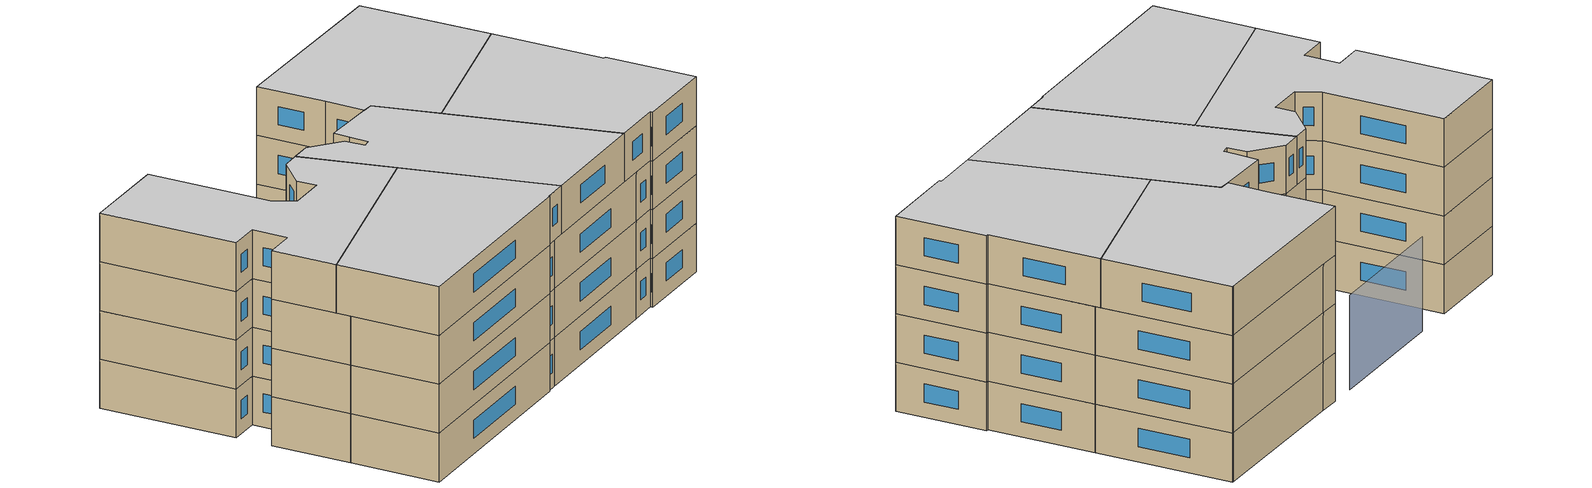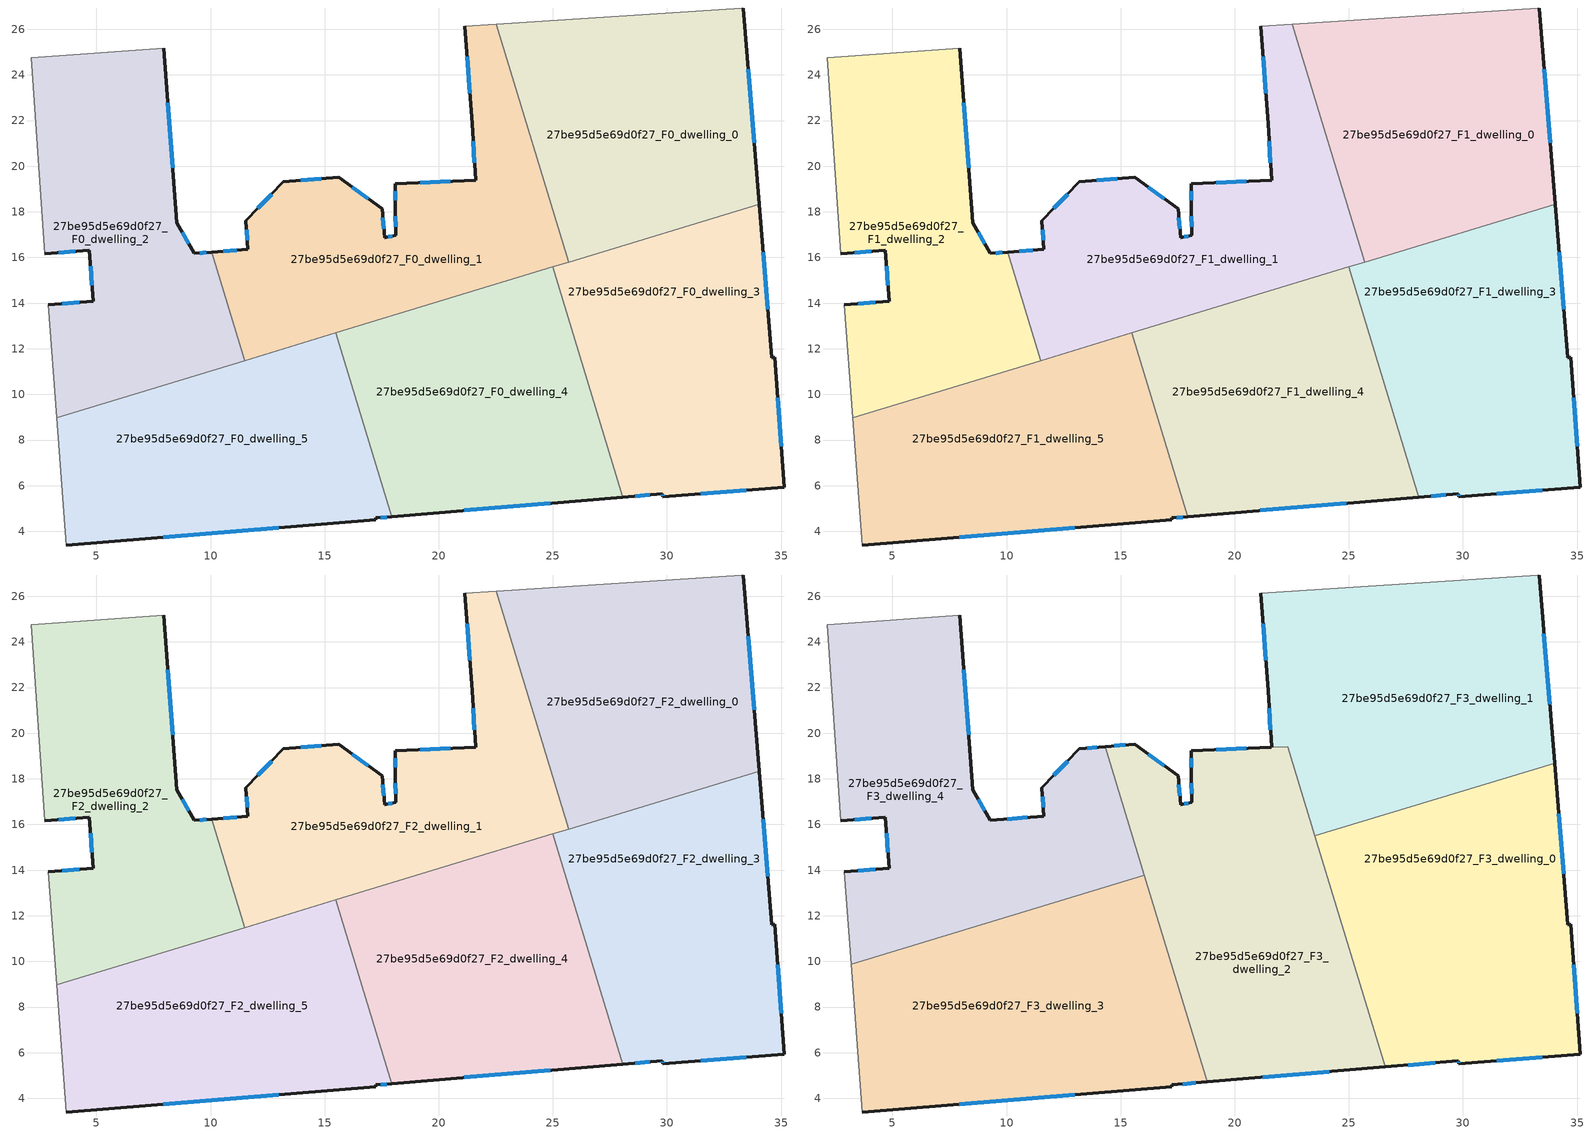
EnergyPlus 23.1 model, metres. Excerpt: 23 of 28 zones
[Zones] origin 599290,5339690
27be95d5e69d0f27_F0_dwelling_0
 floor ground (EU_floor_Construction): 33.34,26.93 34.04,18.34 25.69,15.8 22.52,26.23 33.27,26.92 z0
 wall outside (EU_wall_Construction): 34.04,18.34 33.34,26.93 z0:3
 wall to 27be95d5e69d0f27_F0_dwelling_1 (EU_wall_Construction): 22.52,26.23 25.69,15.8 z0:3
 wall adiabatic (EU_wall_Construction): 33.34,26.93 33.27,26.92 22.52,26.23 z0:3
 wall to 27be95d5e69d0f27_F0_dwelling_3 (EU_wall_Construction): 25.69,15.8 34.04,18.34 z0:3
 window (EU_Window_Construction): 33.82,21.03 33.56,24.24 z0.94:2.06
27be95d5e69d0f27_F0_dwelling_1
 floor ground (EU_floor_Construction): 22.52,26.23 25.69,15.8 11.51,11.48 10.06,16.24 11.64,16.37 11.55,17.62 13.19,19.31 15.61,19.53 17.52,18.13 17.63,16.87 18.11,16.97 18.09,18.18 18.09,19.23 21.61,19.38 21.47,21.87 21.14,26.14 z0
 wall outside (EU_wall_Construction): 21.14,26.14 21.47,21.87 21.61,19.38 18.09,19.23 18.09,18.18 18.11,16.97 17.63,16.87 17.52,18.13 15.61,19.53 13.19,19.31 11.55,17.62 11.64,16.37 10.06,16.24 z0:3
 wall adiabatic (EU_wall_Construction): 22.52,26.23 21.14,26.14 z0:3
 wall to 27be95d5e69d0f27_F0_dwelling_2 (EU_wall_Construction): 10.06,16.24 11.51,11.48 z0:3
 wall to 27be95d5e69d0f27_F0_dwelling_4 (EU_wall_Construction): 15.49,12.7 25,15.59 z0:3
 wall to 27be95d5e69d0f27_F0_dwelling_3 (EU_wall_Construction): 25,15.59 25.69,15.8 z0:3
 wall to 27be95d5e69d0f27_F0_dwelling_5 (EU_wall_Construction): 11.51,11.48 15.49,12.7 z0:3
 window (EU_Window_Construction): 14.85,19.46 13.95,19.38 / 16.92,18.57 16.21,19.09 / 17.59,17.26 17.55,17.73 / 17.96,16.94 17.78,16.9 / 18.1,17.8 18.11,17.35 / 18.09,18.9 18.09,18.51 / 20.51,19.33 19.19,19.27 / 21.51,21.09 21.57,20.16 / 21.24,24.8 21.37,23.21 / 11.14,16.33 10.55,16.28 / 11.58,17.22 11.61,16.76 / 12.67,18.78 12.07,18.15 z0.94:2.06
27be95d5e69d0f27_F0_dwelling_2
 floor ground (EU_floor_Construction): 7.95,25.17 8.52,17.53 9.29,16.18 10.06,16.24 11.51,11.48 3.26,8.98 2.9,13.92 4.86,14.09 4.69,16.33 2.74,16.16 2.14,24.74 z0
 wall outside (EU_wall_Construction): 10.06,16.24 9.29,16.18 8.52,17.53 7.95,25.17 / 2.74,16.16 4.69,16.33 4.86,14.09 2.9,13.92 z0:3
 wall adiabatic (EU_wall_Construction): 2.9,13.92 3.26,8.98 / 7.95,25.17 2.14,24.74 2.74,16.16 z0:3
 wall to 27be95d5e69d0f27_F0_dwelling_5 (EU_wall_Construction): 3.26,8.98 11.51,11.48 z0:3
 window (EU_Window_Construction): 9.82,16.22 9.53,16.2 / 4.24,14.04 3.51,13.98 / 4.74,15.62 4.8,14.79 / 3.35,16.21 4.08,16.27 / 8.34,19.93 8.13,22.78 / 9.05,16.6 8.76,17.11 z0.94:2.06
27be95d5e69d0f27_F0_dwelling_3
 floor ground (EU_floor_Construction): 34.04,18.34 34.6,11.62 34.71,11.63 35.14,5.94 29.82,5.5 29.8,5.64 28.07,5.5 25,15.59 z0
 wall outside (EU_wall_Construction): 28.07,5.5 29.8,5.64 29.82,5.5 35.14,5.94 34.71,11.63 34.6,11.62 34.04,18.34 z0:3
 wall to 27be95d5e69d0f27_F0_dwelling_4 (EU_wall_Construction): 25,15.59 28.07,5.5 z0:3
 window (EU_Window_Construction): 34.42,13.72 34.22,16.23 / 35.01,7.72 34.85,9.84 / 31.49,5.64 33.48,5.8 / 29.81,5.6 29.82,5.55 / 28.61,5.54 29.26,5.6 z0.94:2.06
27be95d5e69d0f27_F0_dwelling_4
 floor ground (EU_floor_Construction): 25,15.59 28.07,5.5 17.94,4.64 15.49,12.7 z0
 wall outside (EU_wall_Construction): 17.94,4.64 28.07,5.5 z0:3
 wall to 27be95d5e69d0f27_F0_dwelling_5 (EU_wall_Construction): 15.49,12.7 17.94,4.64 z0:3
 window (EU_Window_Construction): 21.12,4.91 24.89,5.23 z0.94:2.06
27be95d5e69d0f27_F0_dwelling_5
 floor ground (EU_floor_Construction): 15.49,12.7 17.94,4.64 17.23,4.58 17.23,4.51 3.67,3.4 3.26,8.98 z0
 wall outside (EU_wall_Construction): 3.67,3.4 17.23,4.51 17.23,4.58 17.94,4.64 z0:3
 wall adiabatic (EU_wall_Construction): 3.26,8.98 3.67,3.4 z0:3
 window (EU_Window_Construction): 17.45,4.6 17.72,4.63 / 7.92,3.75 12.98,4.17 z0.94:2.06
27be95d5e69d0f27_F1_dwelling_0
 floor to 27be95d5e69d0f27_F0_dwelling_0 (EU_floor_Construction): 33.34,26.93 34.04,18.34 25.69,15.8 22.52,26.23 33.27,26.92 z3
 wall outside (EU_wall_Construction): 34.04,18.34 33.34,26.93 z3:6
 wall to 27be95d5e69d0f27_F1_dwelling_1 (EU_wall_Construction): 22.52,26.23 25.69,15.8 z3:6
 wall adiabatic (EU_wall_Construction): 33.34,26.93 33.27,26.92 22.52,26.23 z3:6
 wall to 27be95d5e69d0f27_F1_dwelling_3 (EU_wall_Construction): 25.69,15.8 34.04,18.34 z3:6
 window (EU_Window_Construction): 33.82,21.03 33.56,24.24 z3.94:5.06
27be95d5e69d0f27_F1_dwelling_1
 floor to 27be95d5e69d0f27_F0_dwelling_1 (EU_floor_Construction): 22.52,26.23 25.69,15.8 11.51,11.48 10.06,16.24 11.64,16.37 11.55,17.62 13.19,19.31 15.61,19.53 17.52,18.13 17.63,16.87 18.11,16.97 18.09,18.18 18.09,19.23 21.61,19.38 21.47,21.87 21.14,26.14 z3
 wall outside (EU_wall_Construction): 21.14,26.14 21.47,21.87 21.61,19.38 18.09,19.23 18.09,18.18 18.11,16.97 17.63,16.87 17.52,18.13 15.61,19.53 13.19,19.31 11.55,17.62 11.64,16.37 10.06,16.24 z3:6
 wall adiabatic (EU_wall_Construction): 22.52,26.23 21.14,26.14 z3:6
 wall to 27be95d5e69d0f27_F1_dwelling_2 (EU_wall_Construction): 10.06,16.24 11.51,11.48 z3:6
 wall to 27be95d5e69d0f27_F1_dwelling_4 (EU_wall_Construction): 15.49,12.7 25,15.59 z3:6
 wall to 27be95d5e69d0f27_F1_dwelling_3 (EU_wall_Construction): 25,15.59 25.69,15.8 z3:6
 wall to 27be95d5e69d0f27_F1_dwelling_5 (EU_wall_Construction): 11.51,11.48 15.49,12.7 z3:6
 window (EU_Window_Construction): 14.85,19.46 13.95,19.38 / 16.92,18.57 16.21,19.09 / 17.59,17.26 17.55,17.73 / 17.96,16.94 17.78,16.9 / 18.1,17.8 18.11,17.35 / 18.09,18.9 18.09,18.51 / 20.51,19.33 19.19,19.27 / 21.51,21.09 21.57,20.16 / 21.24,24.8 21.37,23.21 / 11.14,16.33 10.55,16.28 / 11.58,17.22 11.61,16.76 / 12.67,18.78 12.07,18.15 z3.94:5.06
27be95d5e69d0f27_F1_dwelling_2
 floor to 27be95d5e69d0f27_F0_dwelling_2 (EU_floor_Construction): 7.95,25.17 8.52,17.53 9.29,16.18 10.06,16.24 11.51,11.48 3.26,8.98 2.9,13.92 4.86,14.09 4.69,16.33 2.74,16.16 2.14,24.74 z3
 wall outside (EU_wall_Construction): 10.06,16.24 9.29,16.18 8.52,17.53 7.95,25.17 / 2.74,16.16 4.69,16.33 4.86,14.09 2.9,13.92 z3:6
 wall adiabatic (EU_wall_Construction): 2.9,13.92 3.26,8.98 / 7.95,25.17 2.14,24.74 2.74,16.16 z3:6
 wall to 27be95d5e69d0f27_F1_dwelling_5 (EU_wall_Construction): 3.26,8.98 11.51,11.48 z3:6
 window (EU_Window_Construction): 9.82,16.22 9.53,16.2 / 4.24,14.04 3.51,13.98 / 4.74,15.62 4.8,14.79 / 3.35,16.21 4.08,16.27 / 8.34,19.93 8.13,22.78 / 9.05,16.6 8.76,17.11 z3.94:5.06
27be95d5e69d0f27_F1_dwelling_3
 floor to 27be95d5e69d0f27_F0_dwelling_3 (EU_floor_Construction): 34.04,18.34 34.6,11.62 34.71,11.63 35.14,5.94 29.82,5.5 29.8,5.64 28.07,5.5 25,15.59 z3
 wall outside (EU_wall_Construction): 28.07,5.5 29.8,5.64 29.82,5.5 35.14,5.94 34.71,11.63 34.6,11.62 34.04,18.34 z3:6
 wall to 27be95d5e69d0f27_F1_dwelling_4 (EU_wall_Construction): 25,15.59 28.07,5.5 z3:6
 window (EU_Window_Construction): 34.42,13.72 34.22,16.23 / 35.01,7.72 34.85,9.84 / 31.49,5.64 33.48,5.8 / 29.81,5.6 29.82,5.55 / 28.61,5.54 29.26,5.6 z3.94:5.06
27be95d5e69d0f27_F1_dwelling_4
 floor to 27be95d5e69d0f27_F0_dwelling_4 (EU_floor_Construction): 25,15.59 28.07,5.5 17.94,4.64 15.49,12.7 z3
 wall outside (EU_wall_Construction): 17.94,4.64 28.07,5.5 z3:6
 wall to 27be95d5e69d0f27_F1_dwelling_5 (EU_wall_Construction): 15.49,12.7 17.94,4.64 z3:6
 window (EU_Window_Construction): 21.12,4.91 24.89,5.23 z3.94:5.06
27be95d5e69d0f27_F1_dwelling_5
 floor to 27be95d5e69d0f27_F0_dwelling_5 (EU_floor_Construction): 15.49,12.7 17.94,4.64 17.23,4.58 17.23,4.51 3.67,3.4 3.26,8.98 z3
 wall outside (EU_wall_Construction): 3.67,3.4 17.23,4.51 17.23,4.58 17.94,4.64 z3:6
 wall adiabatic (EU_wall_Construction): 3.26,8.98 3.67,3.4 z3:6
 window (EU_Window_Construction): 17.45,4.6 17.72,4.63 / 7.92,3.75 12.98,4.17 z3.94:5.06
27be95d5e69d0f27_F2_dwelling_0
 floor to 27be95d5e69d0f27_F1_dwelling_0 (EU_floor_Construction): 33.34,26.93 34.04,18.34 25.69,15.8 22.52,26.23 33.27,26.92 z6
 wall outside (EU_wall_Construction): 34.04,18.34 33.34,26.93 z6:9
 wall to 27be95d5e69d0f27_F2_dwelling_1 (EU_wall_Construction): 22.52,26.23 25.69,15.8 z6:9
 wall adiabatic (EU_wall_Construction): 33.34,26.93 33.27,26.92 22.52,26.23 z6:9
 wall to 27be95d5e69d0f27_F2_dwelling_3 (EU_wall_Construction): 25.69,15.8 34.04,18.34 z6:9
 window (EU_Window_Construction): 33.82,21.03 33.56,24.24 z6.94:8.06
27be95d5e69d0f27_F2_dwelling_1
 floor to 27be95d5e69d0f27_F1_dwelling_1 (EU_floor_Construction): 22.52,26.23 25.69,15.8 11.51,11.48 10.06,16.24 11.64,16.37 11.55,17.62 13.19,19.31 15.61,19.53 17.52,18.13 17.63,16.87 18.11,16.97 18.09,18.18 18.09,19.23 21.61,19.38 21.47,21.87 21.14,26.14 z6
 wall outside (EU_wall_Construction): 21.14,26.14 21.47,21.87 21.61,19.38 18.09,19.23 18.09,18.18 18.11,16.97 17.63,16.87 17.52,18.13 15.61,19.53 13.19,19.31 11.55,17.62 11.64,16.37 10.06,16.24 z6:9
 wall adiabatic (EU_wall_Construction): 22.52,26.23 21.14,26.14 z6:9
 wall to 27be95d5e69d0f27_F2_dwelling_2 (EU_wall_Construction): 10.06,16.24 11.51,11.48 z6:9
 wall to 27be95d5e69d0f27_F2_dwelling_4 (EU_wall_Construction): 15.49,12.7 25,15.59 z6:9
 wall to 27be95d5e69d0f27_F2_dwelling_3 (EU_wall_Construction): 25,15.59 25.69,15.8 z6:9
 wall to 27be95d5e69d0f27_F2_dwelling_5 (EU_wall_Construction): 11.51,11.48 15.49,12.7 z6:9
 window (EU_Window_Construction): 14.85,19.46 13.95,19.38 / 16.92,18.57 16.21,19.09 / 17.59,17.26 17.55,17.73 / 17.96,16.94 17.78,16.9 / 18.1,17.8 18.11,17.35 / 18.09,18.9 18.09,18.51 / 20.51,19.33 19.19,19.27 / 21.51,21.09 21.57,20.16 / 21.24,24.8 21.37,23.21 / 11.14,16.33 10.55,16.28 / 11.58,17.22 11.61,16.76 / 12.67,18.78 12.07,18.15 z6.94:8.06
27be95d5e69d0f27_F2_dwelling_2
 floor to 27be95d5e69d0f27_F1_dwelling_2 (EU_floor_Construction): 7.95,25.17 8.52,17.53 9.29,16.18 10.06,16.24 11.51,11.48 3.26,8.98 2.9,13.92 4.86,14.09 4.69,16.33 2.74,16.16 2.14,24.74 z6
 wall outside (EU_wall_Construction): 10.06,16.24 9.29,16.18 8.52,17.53 7.95,25.17 / 2.74,16.16 4.69,16.33 4.86,14.09 2.9,13.92 z6:9
 wall adiabatic (EU_wall_Construction): 2.9,13.92 3.26,8.98 / 7.95,25.17 2.14,24.74 2.74,16.16 z6:9
 wall to 27be95d5e69d0f27_F2_dwelling_5 (EU_wall_Construction): 3.26,8.98 11.51,11.48 z6:9
 window (EU_Window_Construction): 9.82,16.22 9.53,16.2 / 4.24,14.04 3.51,13.98 / 4.74,15.62 4.8,14.79 / 3.35,16.21 4.08,16.27 / 8.34,19.93 8.13,22.78 / 9.05,16.6 8.76,17.11 z6.94:8.06
27be95d5e69d0f27_F2_dwelling_3
 floor to 27be95d5e69d0f27_F1_dwelling_3 (EU_floor_Construction): 34.04,18.34 34.6,11.62 34.71,11.63 35.14,5.94 29.82,5.5 29.8,5.64 28.07,5.5 25,15.59 z6
 wall outside (EU_wall_Construction): 28.07,5.5 29.8,5.64 29.82,5.5 35.14,5.94 34.71,11.63 34.6,11.62 34.04,18.34 z6:9
 wall to 27be95d5e69d0f27_F2_dwelling_4 (EU_wall_Construction): 25,15.59 28.07,5.5 z6:9
 window (EU_Window_Construction): 34.42,13.72 34.22,16.23 / 35.01,7.72 34.85,9.84 / 31.49,5.64 33.48,5.8 / 29.81,5.6 29.82,5.55 / 28.61,5.54 29.26,5.6 z6.94:8.06
27be95d5e69d0f27_F2_dwelling_4
 floor to 27be95d5e69d0f27_F1_dwelling_4 (EU_floor_Construction): 25,15.59 28.07,5.5 17.94,4.64 15.49,12.7 z6
 wall outside (EU_wall_Construction): 17.94,4.64 28.07,5.5 z6:9
 wall to 27be95d5e69d0f27_F2_dwelling_5 (EU_wall_Construction): 15.49,12.7 17.94,4.64 z6:9
 window (EU_Window_Construction): 21.12,4.91 24.89,5.23 z6.94:8.06
27be95d5e69d0f27_F2_dwelling_5
 floor to 27be95d5e69d0f27_F1_dwelling_5 (EU_floor_Construction): 15.49,12.7 17.94,4.64 17.23,4.58 17.23,4.51 3.67,3.4 3.26,8.98 z6
 wall outside (EU_wall_Construction): 3.67,3.4 17.23,4.51 17.23,4.58 17.94,4.64 z6:9
 wall adiabatic (EU_wall_Construction): 3.26,8.98 3.67,3.4 z6:9
 window (EU_Window_Construction): 17.45,4.6 17.72,4.63 / 7.92,3.75 12.98,4.17 z6.94:8.06
27be95d5e69d0f27_F3_dwelling_0
 floor to 27be95d5e69d0f27_F2_dwelling_3 (EU_floor_Construction): 34.04,18.34 34.6,11.62 34.71,11.63 35.14,5.94 29.82,5.5 29.8,5.64 28.07,5.5 25,15.59 z9
 floor to 27be95d5e69d0f27_F2_dwelling_0 (EU_floor_Construction): 34.02,18.69 34.04,18.34 25.69,15.8 25.59,16.13 z9
 floor to 27be95d5e69d0f27_F2_dwelling_4 (EU_floor_Construction): 25,15.59 28.07,5.5 26.59,5.37 23.61,15.17 z9
 floor to 27be95d5e69d0f27_F2_dwelling_1 (EU_floor_Construction): 25.59,16.13 25.69,15.8 23.61,15.17 23.51,15.5 z9
 wall outside (EU_wall_Construction): 26.59,5.37 29.8,5.64 29.82,5.5 35.14,5.94 34.71,11.63 34.6,11.62 34.02,18.69 z9:12
 wall to 27be95d5e69d0f27_F3_dwelling_1 (EU_wall_Construction): 34.02,18.69 23.51,15.5 z9:12
 wall to 27be95d5e69d0f27_F3_dwelling_2 (EU_wall_Construction): 23.51,15.5 26.59,5.37 z9:12
 window (EU_Window_Construction): 34.41,13.83 34.2,16.47 / 35.01,7.72 34.85,9.84 / 31.49,5.64 33.48,5.8 / 29.81,5.6 29.82,5.55 / 27.6,5.46 28.79,5.56 z9.94:11.06
 ceiling to 27be95d5e69d0f27_F4_dwelling_0 (EU_floor_Construction): 35.14,5.94 34.71,11.63 34.6,11.62 34.02,18.69 23.51,15.5 26.59,5.37 29.8,5.64 29.82,5.5 z12
27be95d5e69d0f27_F3_dwelling_1
 floor to 27be95d5e69d0f27_F2_dwelling_0 (EU_floor_Construction): 33.34,26.93 34.02,18.69 25.59,16.13 22.52,26.23 33.27,26.92 z9
 floor to 27be95d5e69d0f27_F2_dwelling_1 (EU_floor_Construction): 22.52,26.23 25.59,16.13 23.51,15.5 22.32,19.4 21.61,19.38 21.47,21.87 21.14,26.14 z9
 wall outside (EU_wall_Construction): 21.14,26.14 21.47,21.87 21.61,19.38 / 34.02,18.69 33.34,26.93 z9:12
 wall adiabatic (EU_wall_Construction): 33.34,26.93 33.27,26.92 21.14,26.14 z9:12
 wall to 27be95d5e69d0f27_F3_dwelling_2 (EU_wall_Construction): 21.61,19.38 22.32,19.4 23.51,15.5 z9:12
 window (EU_Window_Construction): 21.24,24.8 21.37,23.21 / 33.8,21.28 33.55,24.35 / 21.51,21.09 21.57,20.16 z9.94:11.06
 ceiling to 27be95d5e69d0f27_F4_dwelling_1 (EU_floor_Construction): 34.02,18.69 33.34,26.93 33.27,26.92 21.14,26.14 21.47,21.87 21.61,19.38 22.32,19.4 23.51,15.5 z12
27be95d5e69d0f27_F3_dwelling_2
 floor to 27be95d5e69d0f27_F2_dwelling_1 (EU_floor_Construction): 22.32,19.4 23.61,15.17 16.29,12.94 14.32,19.41 15.61,19.53 17.52,18.13 17.63,16.87 18.11,16.97 18.09,18.18 18.09,19.23 z9
 floor to 27be95d5e69d0f27_F2_dwelling_4 (EU_floor_Construction): 23.61,15.17 26.59,5.37 18.79,4.72 16.29,12.94 z9
 wall outside (EU_wall_Construction): 21.61,19.38 18.09,19.23 18.09,18.18 18.11,16.97 17.63,16.87 17.52,18.13 15.61,19.53 14.32,19.41 / 18.79,4.72 26.59,5.37 z9:12
 wall to 27be95d5e69d0f27_F3_dwelling_3 (EU_wall_Construction): 16.04,13.77 18.79,4.72 z9:12
 wall to 27be95d5e69d0f27_F3_dwelling_4 (EU_wall_Construction): 14.32,19.41 16.04,13.77 z9:12
 window (EU_Window_Construction): 17.96,16.94 17.78,16.9 / 18.1,17.8 18.11,17.35 / 18.09,18.9 18.09,18.51 / 20.5,19.33 19.19,19.27 / 21.24,4.92 24.15,5.17 / 15.21,19.49 14.73,19.45 / 16.92,18.57 16.21,19.09 / 17.59,17.26 17.55,17.73 z9.94:11.06
 ceiling to 27be95d5e69d0f27_F4_dwelling_2 (EU_floor_Construction): 26.59,5.37 22.32,19.4 18.09,19.23 18.09,18.18 18.11,16.97 17.63,16.87 17.52,18.13 15.61,19.53 14.32,19.41 18.79,4.72 z12
27be95d5e69d0f27_F3_dwelling_3
 floor to 27be95d5e69d0f27_F2_dwelling_5 (EU_floor_Construction): 15.49,12.7 17.94,4.64 17.23,4.58 17.23,4.51 3.67,3.4 3.26,8.98 z9
 floor to 27be95d5e69d0f27_F2_dwelling_2 (EU_floor_Construction): 11.25,12.32 11.5,11.48 3.26,8.98 3.2,9.87 z9
 floor to 27be95d5e69d0f27_F2_dwelling_1 (EU_floor_Construction): 16.04,13.77 16.29,12.94 11.5,11.48 11.25,12.32 z9
 floor to 27be95d5e69d0f27_F2_dwelling_4 (EU_floor_Construction): 16.29,12.94 18.79,4.72 17.94,4.64 15.49,12.7 z9
 wall outside (EU_wall_Construction): 3.67,3.4 17.23,4.51 17.23,4.58 18.79,4.72 z9:12
 wall adiabatic (EU_wall_Construction): 3.2,9.87 3.67,3.4 z9:12
 wall to 27be95d5e69d0f27_F3_dwelling_4 (EU_wall_Construction): 16.04,13.77 3.2,9.87 z9:12
 window (EU_Window_Construction): 7.92,3.75 12.98,4.17 / 17.72,4.63 18.3,4.68 z9.94:11.06
 ceiling to 27be95d5e69d0f27_F4_dwelling_3 (EU_floor_Construction): 18.79,4.72 16.04,13.77 3.2,9.87 3.67,3.4 17.23,4.51 17.23,4.58 z12
27be95d5e69d0f27_F3_dwelling_4
 floor to 27be95d5e69d0f27_F2_dwelling_2 (EU_floor_Construction): 7.95,25.17 8.52,17.53 9.29,16.18 10.06,16.24 11.25,12.32 3.2,9.87 2.9,13.92 4.86,14.09 4.69,16.33 2.74,16.16 2.14,24.74 z9
 floor to 27be95d5e69d0f27_F2_dwelling_1 (EU_floor_Construction): 14.32,19.41 16.04,13.77 11.25,12.32 10.06,16.24 11.64,16.37 11.55,17.62 13.19,19.31 z9
 wall outside (EU_wall_Construction): 2.74,16.16 4.69,16.33 4.86,14.09 2.9,13.92 / 14.32,19.41 13.19,19.31 11.55,17.62 11.64,16.37 9.29,16.18 8.52,17.53 7.95,25.17 z9:12
 wall adiabatic (EU_wall_Construction): 7.95,25.17 2.14,24.74 2.74,16.16 / 2.9,13.92 3.2,9.87 z9:12
 window (EU_Window_Construction): 3.35,16.21 4.08,16.27 / 8.34,19.93 8.13,22.78 / 9.05,16.6 8.76,17.11 / 10.9,16.31 10.03,16.24 / 11.58,17.22 11.61,16.76 / 12.67,18.78 12.07,18.15 / 13.96,19.38 13.54,19.34 / 4.24,14.04 3.51,13.98 / 4.74,15.62 4.8,14.79 z9.94:11.06
 ceiling to 27be95d5e69d0f27_F4_dwelling_4 (EU_floor_Construction): 16.04,13.77 14.32,19.41 13.19,19.31 11.55,17.62 11.64,16.37 9.29,16.18 8.52,17.53 7.95,25.17 2.14,24.74 2.74,16.16 4.69,16.33 4.86,14.09 2.9,13.92 3.2,9.87 z12
shading: 19.37,26.01 10.57,25.37 z0:5.8
[Building]
EU S2 Campaign: North Axis=0; Terrain=City; Solar Distribution=FullExterior
[Site:Location]
Vienna: Latitude=48; Longitude=16.5; Time Zone=1; Elevation=183
[SizingPeriod:WeatherFileDays]
AnnualSizingPeriod: Begin Month=1; Begin Day of Month=1; End Month=12; End Day of Month=31; Day of Week for Start Day=Monday; Use Weather File Daylight Saving Period=No; Use Weather File Rain and Snow Indicators=No
[MATERIAL]
EU_InternalMass_Material: Roughness=MediumRough; Thickness=0.1; Conductivity=1; Density=1800; Specific Heat=900; Thermal Absorptance=0.9; Solar Absorptance=0.7; Visible Absorptance=0.7
[MATERIAL:NOMASS] Roughness=MediumRough; Thermal Absorptance=0.9; Solar Absorptance=0.7; Visible Absorptance=0.7
Name | Thermal Resistance
EU_wall_NoMass | 0.914258
EU_floor_NoMass | 1.09711
[WINDOWMATERIAL:SIMPLEGLAZINGSYSTEM]
EU_Window_SimpleGlazing: UFactor=2.09642; Solar Heat Gain Coefficient=0.65; Visible Transmittance=0.65
[CONSTRUCTION]
EU_wall_Construction: EU_wall_NoMass
EU_floor_Construction: EU_floor_NoMass
EU_Window_Construction: EU_Window_SimpleGlazing
EU_InternalMass_Construction: EU_InternalMass_Material
[ZONE] Type=1; Multiplier=1; Ceiling Height=autocalculate; Floor Area=autocalculate; Part of Total Floor Area=Yes
Name | Volume
27be95d5e69d0f27_F0_dwelling_0; 27be95d5e69d0f27_F1_dwelling_0; 27be95d5e69d0f27_F2_dwelling_0 | 282.836
27be95d5e69d0f27_F3_dwelling_0 | 339.376
27be95d5e69d0f27_F0_dwelling_1; 27be95d5e69d0f27_F1_dwelling_1; 27be95d5e69d0f27_F2_dwelling_1 | 280.463
27be95d5e69d0f27_F3_dwelling_1 | 342.522
27be95d5e69d0f27_F0_dwelling_2; 27be95d5e69d0f27_F1_dwelling_2; 27be95d5e69d0f27_F2_dwelling_2 | 285.239
27be95d5e69d0f27_F3_dwelling_2 | 336.24
27be95d5e69d0f27_F0_dwelling_3; 27be95d5e69d0f27_F1_dwelling_3; 27be95d5e69d0f27_F2_dwelling_3 | 282.821
27be95d5e69d0f27_F3_dwelling_3 | 339.403
27be95d5e69d0f27_F0_dwelling_4; 27be95d5e69d0f27_F1_dwelling_4; 27be95d5e69d0f27_F2_dwelling_4; 27be95d5e69d0f27_F0_dwelling_5; 27be95d5e69d0f27_F1_dwelling_5; 27be95d5e69d0f27_F2_dwelling_5 | 282.814
27be95d5e69d0f27_F3_dwelling_4 | 339.409
[INTERNALMASS] Construction=EU_InternalMass_Construction
Name | Zone or ZoneList | Surface Area
27be95d5e69d0f27_F0_dwelling_0_EU_InternalMass | 27be95d5e69d0f27_F0_dwelling_0 | 94.2783
27be95d5e69d0f27_F0_dwelling_1_EU_InternalMass | 27be95d5e69d0f27_F0_dwelling_1 | 93.4874
27be95d5e69d0f27_F0_dwelling_2_EU_InternalMass | 27be95d5e69d0f27_F0_dwelling_2 | 95.0809
27be95d5e69d0f27_F0_dwelling_3_EU_InternalMass | 27be95d5e69d0f27_F0_dwelling_3 | 94.2733
27be95d5e69d0f27_F0_dwelling_4_EU_InternalMass | 27be95d5e69d0f27_F0_dwelling_4 | 94.2711
27be95d5e69d0f27_F0_dwelling_5_EU_InternalMass | 27be95d5e69d0f27_F0_dwelling_5 | 94.2715
27be95d5e69d0f27_F1_dwelling_0_EU_InternalMass | 27be95d5e69d0f27_F1_dwelling_0 | 94.2783
27be95d5e69d0f27_F1_dwelling_1_EU_InternalMass | 27be95d5e69d0f27_F1_dwelling_1 | 93.4874
27be95d5e69d0f27_F1_dwelling_2_EU_InternalMass | 27be95d5e69d0f27_F1_dwelling_2 | 95.0809
27be95d5e69d0f27_F1_dwelling_3_EU_InternalMass | 27be95d5e69d0f27_F1_dwelling_3 | 94.2733
27be95d5e69d0f27_F1_dwelling_4_EU_InternalMass | 27be95d5e69d0f27_F1_dwelling_4 | 94.2711
27be95d5e69d0f27_F1_dwelling_5_EU_InternalMass | 27be95d5e69d0f27_F1_dwelling_5 | 94.2715
27be95d5e69d0f27_F2_dwelling_0_EU_InternalMass | 27be95d5e69d0f27_F2_dwelling_0 | 94.2783
27be95d5e69d0f27_F2_dwelling_1_EU_InternalMass | 27be95d5e69d0f27_F2_dwelling_1 | 93.4874
27be95d5e69d0f27_F2_dwelling_2_EU_InternalMass | 27be95d5e69d0f27_F2_dwelling_2 | 95.0809
27be95d5e69d0f27_F2_dwelling_3_EU_InternalMass | 27be95d5e69d0f27_F2_dwelling_3 | 94.2733
27be95d5e69d0f27_F2_dwelling_4_EU_InternalMass | 27be95d5e69d0f27_F2_dwelling_4 | 94.2711
27be95d5e69d0f27_F2_dwelling_5_EU_InternalMass | 27be95d5e69d0f27_F2_dwelling_5 | 94.2715
27be95d5e69d0f27_F3_dwelling_0_EU_InternalMass | 27be95d5e69d0f27_F3_dwelling_0 | 113.126
27be95d5e69d0f27_F3_dwelling_1_EU_InternalMass | 27be95d5e69d0f27_F3_dwelling_1 | 114.174
27be95d5e69d0f27_F3_dwelling_2_EU_InternalMass | 27be95d5e69d0f27_F3_dwelling_2 | 112.084
27be95d5e69d0f27_F3_dwelling_3_EU_InternalMass | 27be95d5e69d0f27_F3_dwelling_3 | 113.132
27be95d5e69d0f27_F3_dwelling_4_EU_InternalMass | 27be95d5e69d0f27_F3_dwelling_4 | 113.135
[OTHEREQUIPMENT] Fuel Type=Electricity; Design Level Calculation Method=Watts/Area; Power per Zone Floor Area=1; Fraction Latent=0; Fraction Radiant=0; Fraction Lost=0; Carbon Dioxide Generation Rate=0; EndUse Subcategory=EU_Step8_InternalGains
Name | Zone or ZoneList or Space or SpaceList | Schedule
EU_Step8_InternalGain_27be95d5e69d0f27_F0_dwelling_0_f000 | 27be95d5e69d0f27_F0_dwelling_0 | EU_Step8_GainSchedule_27be95d5e69d0f27_F0_dwelling_0_f000
EU_Step8_InternalGain_27be95d5e69d0f27_F0_dwelling_1_f000 | 27be95d5e69d0f27_F0_dwelling_1 | EU_Step8_GainSchedule_27be95d5e69d0f27_F0_dwelling_1_f000
EU_Step8_InternalGain_27be95d5e69d0f27_F0_dwelling_2_f000 | 27be95d5e69d0f27_F0_dwelling_2 | EU_Step8_GainSchedule_27be95d5e69d0f27_F0_dwelling_2_f000
EU_Step8_InternalGain_27be95d5e69d0f27_F0_dwelling_3_f000 | 27be95d5e69d0f27_F0_dwelling_3 | EU_Step8_GainSchedule_27be95d5e69d0f27_F0_dwelling_3_f000
EU_Step8_InternalGain_27be95d5e69d0f27_F0_dwelling_4_f000 | 27be95d5e69d0f27_F0_dwelling_4 | EU_Step8_GainSchedule_27be95d5e69d0f27_F0_dwelling_4_f000
EU_Step8_InternalGain_27be95d5e69d0f27_F0_dwelling_5_f000 | 27be95d5e69d0f27_F0_dwelling_5 | EU_Step8_GainSchedule_27be95d5e69d0f27_F0_dwelling_5_f000
EU_Step8_InternalGain_27be95d5e69d0f27_F1_dwelling_0_f000 | 27be95d5e69d0f27_F1_dwelling_0 | EU_Step8_GainSchedule_27be95d5e69d0f27_F1_dwelling_0_f000
EU_Step8_InternalGain_27be95d5e69d0f27_F1_dwelling_1_f000 | 27be95d5e69d0f27_F1_dwelling_1 | EU_Step8_GainSchedule_27be95d5e69d0f27_F1_dwelling_1_f000
EU_Step8_InternalGain_27be95d5e69d0f27_F1_dwelling_2_f000 | 27be95d5e69d0f27_F1_dwelling_2 | EU_Step8_GainSchedule_27be95d5e69d0f27_F1_dwelling_2_f000
EU_Step8_InternalGain_27be95d5e69d0f27_F1_dwelling_3_f000 | 27be95d5e69d0f27_F1_dwelling_3 | EU_Step8_GainSchedule_27be95d5e69d0f27_F1_dwelling_3_f000
EU_Step8_InternalGain_27be95d5e69d0f27_F1_dwelling_4_f000 | 27be95d5e69d0f27_F1_dwelling_4 | EU_Step8_GainSchedule_27be95d5e69d0f27_F1_dwelling_4_f000
EU_Step8_InternalGain_27be95d5e69d0f27_F1_dwelling_5_f000 | 27be95d5e69d0f27_F1_dwelling_5 | EU_Step8_GainSchedule_27be95d5e69d0f27_F1_dwelling_5_f000
EU_Step8_InternalGain_27be95d5e69d0f27_F2_dwelling_0_f000 | 27be95d5e69d0f27_F2_dwelling_0 | EU_Step8_GainSchedule_27be95d5e69d0f27_F2_dwelling_0_f000
EU_Step8_InternalGain_27be95d5e69d0f27_F2_dwelling_1_f000 | 27be95d5e69d0f27_F2_dwelling_1 | EU_Step8_GainSchedule_27be95d5e69d0f27_F2_dwelling_1_f000
EU_Step8_InternalGain_27be95d5e69d0f27_F2_dwelling_2_f000 | 27be95d5e69d0f27_F2_dwelling_2 | EU_Step8_GainSchedule_27be95d5e69d0f27_F2_dwelling_2_f000
EU_Step8_InternalGain_27be95d5e69d0f27_F2_dwelling_3_f000 | 27be95d5e69d0f27_F2_dwelling_3 | EU_Step8_GainSchedule_27be95d5e69d0f27_F2_dwelling_3_f000
EU_Step8_InternalGain_27be95d5e69d0f27_F2_dwelling_4_f000 | 27be95d5e69d0f27_F2_dwelling_4 | EU_Step8_GainSchedule_27be95d5e69d0f27_F2_dwelling_4_f000
EU_Step8_InternalGain_27be95d5e69d0f27_F2_dwelling_5_f000 | 27be95d5e69d0f27_F2_dwelling_5 | EU_Step8_GainSchedule_27be95d5e69d0f27_F2_dwelling_5_f000
EU_Step8_InternalGain_27be95d5e69d0f27_F3_dwelling_0_f000 | 27be95d5e69d0f27_F3_dwelling_0 | EU_Step8_GainSchedule_27be95d5e69d0f27_F3_dwelling_0_f000
EU_Step8_InternalGain_27be95d5e69d0f27_F3_dwelling_1_f000 | 27be95d5e69d0f27_F3_dwelling_1 | EU_Step8_GainSchedule_27be95d5e69d0f27_F3_dwelling_1_f000
EU_Step8_InternalGain_27be95d5e69d0f27_F3_dwelling_2_f000 | 27be95d5e69d0f27_F3_dwelling_2 | EU_Step8_GainSchedule_27be95d5e69d0f27_F3_dwelling_2_f000
EU_Step8_InternalGain_27be95d5e69d0f27_F3_dwelling_3_f000 | 27be95d5e69d0f27_F3_dwelling_3 | EU_Step8_GainSchedule_27be95d5e69d0f27_F3_dwelling_3_f000
EU_Step8_InternalGain_27be95d5e69d0f27_F3_dwelling_4_f000 | 27be95d5e69d0f27_F3_dwelling_4 | EU_Step8_GainSchedule_27be95d5e69d0f27_F3_dwelling_4_f000
[ZONEVENTILATION:DESIGNFLOWRATE] Schedule=EU_AlwaysOn; Design Flow Rate Calculation Method=AirChanges/Hour; Air Changes per Hour=0.546891; Ventilation Type=Natural; Fan Pressure Rise=0; Fan Total Efficiency=1; Constant Term Coefficient=1; Temperature Term Coefficient=0; Velocity Term Coefficient=0; Velocity Squared Term Coefficient=0; Minimum Indoor Temperature=-100; Maximum Indoor Temperature=100; Delta Temperature=-100; Minimum Outdoor Temperature=-100; Maximum Outdoor Temperature=100; Maximum Wind Speed=40
Name | Zone or ZoneList or Space or SpaceList
EU_ConstantAir_27be95d5e69d0f27_F0_dwelling_0 | 27be95d5e69d0f27_F0_dwelling_0
EU_ConstantAir_27be95d5e69d0f27_F0_dwelling_1 | 27be95d5e69d0f27_F0_dwelling_1
EU_ConstantAir_27be95d5e69d0f27_F0_dwelling_2 | 27be95d5e69d0f27_F0_dwelling_2
EU_ConstantAir_27be95d5e69d0f27_F0_dwelling_3 | 27be95d5e69d0f27_F0_dwelling_3
EU_ConstantAir_27be95d5e69d0f27_F0_dwelling_4 | 27be95d5e69d0f27_F0_dwelling_4
EU_ConstantAir_27be95d5e69d0f27_F0_dwelling_5 | 27be95d5e69d0f27_F0_dwelling_5
EU_ConstantAir_27be95d5e69d0f27_F1_dwelling_0 | 27be95d5e69d0f27_F1_dwelling_0
EU_ConstantAir_27be95d5e69d0f27_F1_dwelling_1 | 27be95d5e69d0f27_F1_dwelling_1
EU_ConstantAir_27be95d5e69d0f27_F1_dwelling_2 | 27be95d5e69d0f27_F1_dwelling_2
EU_ConstantAir_27be95d5e69d0f27_F1_dwelling_3 | 27be95d5e69d0f27_F1_dwelling_3
EU_ConstantAir_27be95d5e69d0f27_F1_dwelling_4 | 27be95d5e69d0f27_F1_dwelling_4
EU_ConstantAir_27be95d5e69d0f27_F1_dwelling_5 | 27be95d5e69d0f27_F1_dwelling_5
EU_ConstantAir_27be95d5e69d0f27_F2_dwelling_0 | 27be95d5e69d0f27_F2_dwelling_0
EU_ConstantAir_27be95d5e69d0f27_F2_dwelling_1 | 27be95d5e69d0f27_F2_dwelling_1
EU_ConstantAir_27be95d5e69d0f27_F2_dwelling_2 | 27be95d5e69d0f27_F2_dwelling_2
EU_ConstantAir_27be95d5e69d0f27_F2_dwelling_3 | 27be95d5e69d0f27_F2_dwelling_3
EU_ConstantAir_27be95d5e69d0f27_F2_dwelling_4 | 27be95d5e69d0f27_F2_dwelling_4
EU_ConstantAir_27be95d5e69d0f27_F2_dwelling_5 | 27be95d5e69d0f27_F2_dwelling_5
EU_ConstantAir_27be95d5e69d0f27_F3_dwelling_0 | 27be95d5e69d0f27_F3_dwelling_0
EU_ConstantAir_27be95d5e69d0f27_F3_dwelling_1 | 27be95d5e69d0f27_F3_dwelling_1
EU_ConstantAir_27be95d5e69d0f27_F3_dwelling_2 | 27be95d5e69d0f27_F3_dwelling_2
EU_ConstantAir_27be95d5e69d0f27_F3_dwelling_3 | 27be95d5e69d0f27_F3_dwelling_3
EU_ConstantAir_27be95d5e69d0f27_F3_dwelling_4 | 27be95d5e69d0f27_F3_dwelling_4
[HVACTEMPLATE:THERMOSTAT] Constant Heating Setpoint=20; Constant Cooling Setpoint=50
EU_HeatOnly_27be95d5e69d0f27_F0_dwelling_0; EU_HeatOnly_27be95d5e69d0f27_F0_dwelling_1; EU_HeatOnly_27be95d5e69d0f27_F0_dwelling_2; EU_HeatOnly_27be95d5e69d0f27_F0_dwelling_3; EU_HeatOnly_27be95d5e69d0f27_F0_dwelling_4; EU_HeatOnly_27be95d5e69d0f27_F0_dwelling_5; EU_HeatOnly_27be95d5e69d0f27_F1_dwelling_0; EU_HeatOnly_27be95d5e69d0f27_F1_dwelling_1; EU_HeatOnly_27be95d5e69d0f27_F1_dwelling_2; EU_HeatOnly_27be95d5e69d0f27_F1_dwelling_3; EU_HeatOnly_27be95d5e69d0f27_F1_dwelling_4; EU_HeatOnly_27be95d5e69d0f27_F1_dwelling_5; EU_HeatOnly_27be95d5e69d0f27_F2_dwelling_0; EU_HeatOnly_27be95d5e69d0f27_F2_dwelling_1; EU_HeatOnly_27be95d5e69d0f27_F2_dwelling_2; EU_HeatOnly_27be95d5e69d0f27_F2_dwelling_3; EU_HeatOnly_27be95d5e69d0f27_F2_dwelling_4; EU_HeatOnly_27be95d5e69d0f27_F2_dwelling_5; EU_HeatOnly_27be95d5e69d0f27_F3_dwelling_0; EU_HeatOnly_27be95d5e69d0f27_F3_dwelling_1; EU_HeatOnly_27be95d5e69d0f27_F3_dwelling_2; EU_HeatOnly_27be95d5e69d0f27_F3_dwelling_3; EU_HeatOnly_27be95d5e69d0f27_F3_dwelling_4; EU_HeatOnly_27be95d5e69d0f27_F4_dwelling_0; EU_HeatOnly_27be95d5e69d0f27_F4_dwelling_1; EU_HeatOnly_27be95d5e69d0f27_F4_dwelling_2; EU_HeatOnly_27be95d5e69d0f27_F4_dwelling_3; EU_HeatOnly_27be95d5e69d0f27_F4_dwelling_4
[HVACTEMPLATE:ZONE:IDEALLOADSAIRSYSTEM] System Availability Schedule=EU_AlwaysOn; Maximum Heating Supply Air Temperature=50; Minimum Cooling Supply Air Temperature=13; Maximum Heating Supply Air Humidity Ratio=0.0156; Minimum Cooling Supply Air Humidity Ratio=0.0077; Heating Limit=NoLimit; Cooling Limit=NoLimit; Heating Availability Schedule=EU_AlwaysOn; Cooling Availability Schedule=EU_CoolingOff; Dehumidification Control Type=ConstantSensibleHeatRatio; Cooling Sensible Heat Ratio=0.7; Dehumidification Setpoint=60; Humidification Control Type=None; Humidification Setpoint=30; Outdoor Air Method=None; Outdoor Air Flow Rate per Person=0.00944; Outdoor Air Flow Rate per Zone Floor Area=0; Outdoor Air Flow Rate per Zone=0; Demand Controlled Ventilation Type=None; Outdoor Air Economizer Type=NoEconomizer; Heat Recovery Type=None; Sensible Heat Recovery Effectiveness=0.7; Latent Heat Recovery Effectiveness=0.65
Name | Template Thermostat
27be95d5e69d0f27_F0_dwelling_0 | EU_HeatOnly_27be95d5e69d0f27_F0_dwelling_0
27be95d5e69d0f27_F0_dwelling_1 | EU_HeatOnly_27be95d5e69d0f27_F0_dwelling_1
27be95d5e69d0f27_F0_dwelling_2 | EU_HeatOnly_27be95d5e69d0f27_F0_dwelling_2
27be95d5e69d0f27_F0_dwelling_3 | EU_HeatOnly_27be95d5e69d0f27_F0_dwelling_3
27be95d5e69d0f27_F0_dwelling_4 | EU_HeatOnly_27be95d5e69d0f27_F0_dwelling_4
27be95d5e69d0f27_F0_dwelling_5 | EU_HeatOnly_27be95d5e69d0f27_F0_dwelling_5
27be95d5e69d0f27_F1_dwelling_0 | EU_HeatOnly_27be95d5e69d0f27_F1_dwelling_0
27be95d5e69d0f27_F1_dwelling_1 | EU_HeatOnly_27be95d5e69d0f27_F1_dwelling_1
27be95d5e69d0f27_F1_dwelling_2 | EU_HeatOnly_27be95d5e69d0f27_F1_dwelling_2
27be95d5e69d0f27_F1_dwelling_3 | EU_HeatOnly_27be95d5e69d0f27_F1_dwelling_3
27be95d5e69d0f27_F1_dwelling_4 | EU_HeatOnly_27be95d5e69d0f27_F1_dwelling_4
27be95d5e69d0f27_F1_dwelling_5 | EU_HeatOnly_27be95d5e69d0f27_F1_dwelling_5
27be95d5e69d0f27_F2_dwelling_0 | EU_HeatOnly_27be95d5e69d0f27_F2_dwelling_0
27be95d5e69d0f27_F2_dwelling_1 | EU_HeatOnly_27be95d5e69d0f27_F2_dwelling_1
27be95d5e69d0f27_F2_dwelling_2 | EU_HeatOnly_27be95d5e69d0f27_F2_dwelling_2
27be95d5e69d0f27_F2_dwelling_3 | EU_HeatOnly_27be95d5e69d0f27_F2_dwelling_3
27be95d5e69d0f27_F2_dwelling_4 | EU_HeatOnly_27be95d5e69d0f27_F2_dwelling_4
27be95d5e69d0f27_F2_dwelling_5 | EU_HeatOnly_27be95d5e69d0f27_F2_dwelling_5
27be95d5e69d0f27_F3_dwelling_0 | EU_HeatOnly_27be95d5e69d0f27_F3_dwelling_0
27be95d5e69d0f27_F3_dwelling_1 | EU_HeatOnly_27be95d5e69d0f27_F3_dwelling_1
27be95d5e69d0f27_F3_dwelling_2 | EU_HeatOnly_27be95d5e69d0f27_F3_dwelling_2
27be95d5e69d0f27_F3_dwelling_3 | EU_HeatOnly_27be95d5e69d0f27_F3_dwelling_3
27be95d5e69d0f27_F3_dwelling_4 | EU_HeatOnly_27be95d5e69d0f27_F3_dwelling_4
[SIZING:ZONE] Zone Cooling Design Supply Air Temperature Input Method=SupplyAirTemperature; Zone Cooling Design Supply Air Temperature=13; Zone Heating Design Supply Air Temperature Input Method=SupplyAirTemperature; Zone Heating Design Supply Air Temperature=50; Zone Cooling Design Supply Air Humidity Ratio=0.008; Zone Heating Design Supply Air Humidity Ratio=0.008; Cooling Design Air Flow Method=DesignDay; Cooling Design Air Flow Rate=0; Cooling Minimum Air Flow per Zone Floor Area=0.000762; Cooling Minimum Air Flow=0; Cooling Minimum Air Flow Fraction=0.2; Heating Design Air Flow Method=DesignDay; Heating Design Air Flow Rate=0; Heating Maximum Air Flow per Zone Floor Area=0.002032; Heating Maximum Air Flow=0.141576; Heating Maximum Air Flow Fraction=0.3; Account for Dedicated Outdoor Air System=No; Dedicated Outdoor Air System Control Strategy=NeutralSupplyAir; Dedicated Outdoor Air Low Setpoint Temperature for Design=autosize; Dedicated Outdoor Air High Setpoint Temperature for Design=autosize; Zone Load Sizing Method=Sensible Load Only No Latent Load; Zone Latent Cooling Design Supply Air Humidity Ratio Input Method=HumidityRatioDifference; Zone Cooling Design Supply Air Humidity Ratio Difference=0.005; Zone Latent Heating Design Supply Air Humidity Ratio Input Method=HumidityRatioDifference; Zone Humidification Design Supply Air Humidity Ratio Difference=0.005
27be95d5e69d0f27_F0_dwelling_0; 27be95d5e69d0f27_F0_dwelling_1; 27be95d5e69d0f27_F0_dwelling_2; 27be95d5e69d0f27_F0_dwelling_3; 27be95d5e69d0f27_F0_dwelling_4; 27be95d5e69d0f27_F0_dwelling_5; 27be95d5e69d0f27_F1_dwelling_0; 27be95d5e69d0f27_F1_dwelling_1; 27be95d5e69d0f27_F1_dwelling_2; 27be95d5e69d0f27_F1_dwelling_3; 27be95d5e69d0f27_F1_dwelling_4; 27be95d5e69d0f27_F1_dwelling_5; 27be95d5e69d0f27_F2_dwelling_0; 27be95d5e69d0f27_F2_dwelling_1; 27be95d5e69d0f27_F2_dwelling_2; 27be95d5e69d0f27_F2_dwelling_3; 27be95d5e69d0f27_F2_dwelling_4; 27be95d5e69d0f27_F2_dwelling_5; 27be95d5e69d0f27_F3_dwelling_0; 27be95d5e69d0f27_F3_dwelling_1; 27be95d5e69d0f27_F3_dwelling_2; 27be95d5e69d0f27_F3_dwelling_3; 27be95d5e69d0f27_F3_dwelling_4
[SCHEDULE:CONSTANT]
Name | Hourly Value
EU_AlwaysOn | 1
EU_CoolingOff | 0
[SCHEDULE:FILE] Column Number=1; Rows to Skip at Top=0; Number of Hours of Data=8760; Column Separator=Comma; Interpolate to Timestep=No; Minutes per Item=60; Adjust Schedule for Daylight Savings=Yes
Name | File
EU_Step8_GainSchedule_27be95d5e69d0f27_F0_dwelling_0_f000 | ../../schedules/27be95d5e69d0f27/27be95d5e69d0f27_F0_dwelling_0_f000_gain.csv
EU_Step8_GainSchedule_27be95d5e69d0f27_F0_dwelling_1_f000 | ../../schedules/27be95d5e69d0f27/27be95d5e69d0f27_F0_dwelling_1_f000_gain.csv
EU_Step8_GainSchedule_27be95d5e69d0f27_F0_dwelling_2_f000 | ../../schedules/27be95d5e69d0f27/27be95d5e69d0f27_F0_dwelling_2_f000_gain.csv
EU_Step8_GainSchedule_27be95d5e69d0f27_F0_dwelling_3_f000 | ../../schedules/27be95d5e69d0f27/27be95d5e69d0f27_F0_dwelling_3_f000_gain.csv
EU_Step8_GainSchedule_27be95d5e69d0f27_F0_dwelling_4_f000 | ../../schedules/27be95d5e69d0f27/27be95d5e69d0f27_F0_dwelling_4_f000_gain.csv
EU_Step8_GainSchedule_27be95d5e69d0f27_F0_dwelling_5_f000 | ../../schedules/27be95d5e69d0f27/27be95d5e69d0f27_F0_dwelling_5_f000_gain.csv
EU_Step8_GainSchedule_27be95d5e69d0f27_F1_dwelling_0_f000 | ../../schedules/27be95d5e69d0f27/27be95d5e69d0f27_F1_dwelling_0_f000_gain.csv
EU_Step8_GainSchedule_27be95d5e69d0f27_F1_dwelling_1_f000 | ../../schedules/27be95d5e69d0f27/27be95d5e69d0f27_F1_dwelling_1_f000_gain.csv
EU_Step8_GainSchedule_27be95d5e69d0f27_F1_dwelling_2_f000 | ../../schedules/27be95d5e69d0f27/27be95d5e69d0f27_F1_dwelling_2_f000_gain.csv
EU_Step8_GainSchedule_27be95d5e69d0f27_F1_dwelling_3_f000 | ../../schedules/27be95d5e69d0f27/27be95d5e69d0f27_F1_dwelling_3_f000_gain.csv
EU_Step8_GainSchedule_27be95d5e69d0f27_F1_dwelling_4_f000 | ../../schedules/27be95d5e69d0f27/27be95d5e69d0f27_F1_dwelling_4_f000_gain.csv
EU_Step8_GainSchedule_27be95d5e69d0f27_F1_dwelling_5_f000 | ../../schedules/27be95d5e69d0f27/27be95d5e69d0f27_F1_dwelling_5_f000_gain.csv
EU_Step8_GainSchedule_27be95d5e69d0f27_F2_dwelling_0_f000 | ../../schedules/27be95d5e69d0f27/27be95d5e69d0f27_F2_dwelling_0_f000_gain.csv
EU_Step8_GainSchedule_27be95d5e69d0f27_F2_dwelling_1_f000 | ../../schedules/27be95d5e69d0f27/27be95d5e69d0f27_F2_dwelling_1_f000_gain.csv
EU_Step8_GainSchedule_27be95d5e69d0f27_F2_dwelling_2_f000 | ../../schedules/27be95d5e69d0f27/27be95d5e69d0f27_F2_dwelling_2_f000_gain.csv
EU_Step8_GainSchedule_27be95d5e69d0f27_F2_dwelling_3_f000 | ../../schedules/27be95d5e69d0f27/27be95d5e69d0f27_F2_dwelling_3_f000_gain.csv
EU_Step8_GainSchedule_27be95d5e69d0f27_F2_dwelling_4_f000 | ../../schedules/27be95d5e69d0f27/27be95d5e69d0f27_F2_dwelling_4_f000_gain.csv
EU_Step8_GainSchedule_27be95d5e69d0f27_F2_dwelling_5_f000 | ../../schedules/27be95d5e69d0f27/27be95d5e69d0f27_F2_dwelling_5_f000_gain.csv
EU_Step8_GainSchedule_27be95d5e69d0f27_F3_dwelling_0_f000 | ../../schedules/27be95d5e69d0f27/27be95d5e69d0f27_F3_dwelling_0_f000_gain.csv
EU_Step8_GainSchedule_27be95d5e69d0f27_F3_dwelling_1_f000 | ../../schedules/27be95d5e69d0f27/27be95d5e69d0f27_F3_dwelling_1_f000_gain.csv
EU_Step8_GainSchedule_27be95d5e69d0f27_F3_dwelling_2_f000 | ../../schedules/27be95d5e69d0f27/27be95d5e69d0f27_F3_dwelling_2_f000_gain.csv
EU_Step8_GainSchedule_27be95d5e69d0f27_F3_dwelling_3_f000 | ../../schedules/27be95d5e69d0f27/27be95d5e69d0f27_F3_dwelling_3_f000_gain.csv
EU_Step8_GainSchedule_27be95d5e69d0f27_F3_dwelling_4_f000 | ../../schedules/27be95d5e69d0f27/27be95d5e69d0f27_F3_dwelling_4_f000_gain.csv
